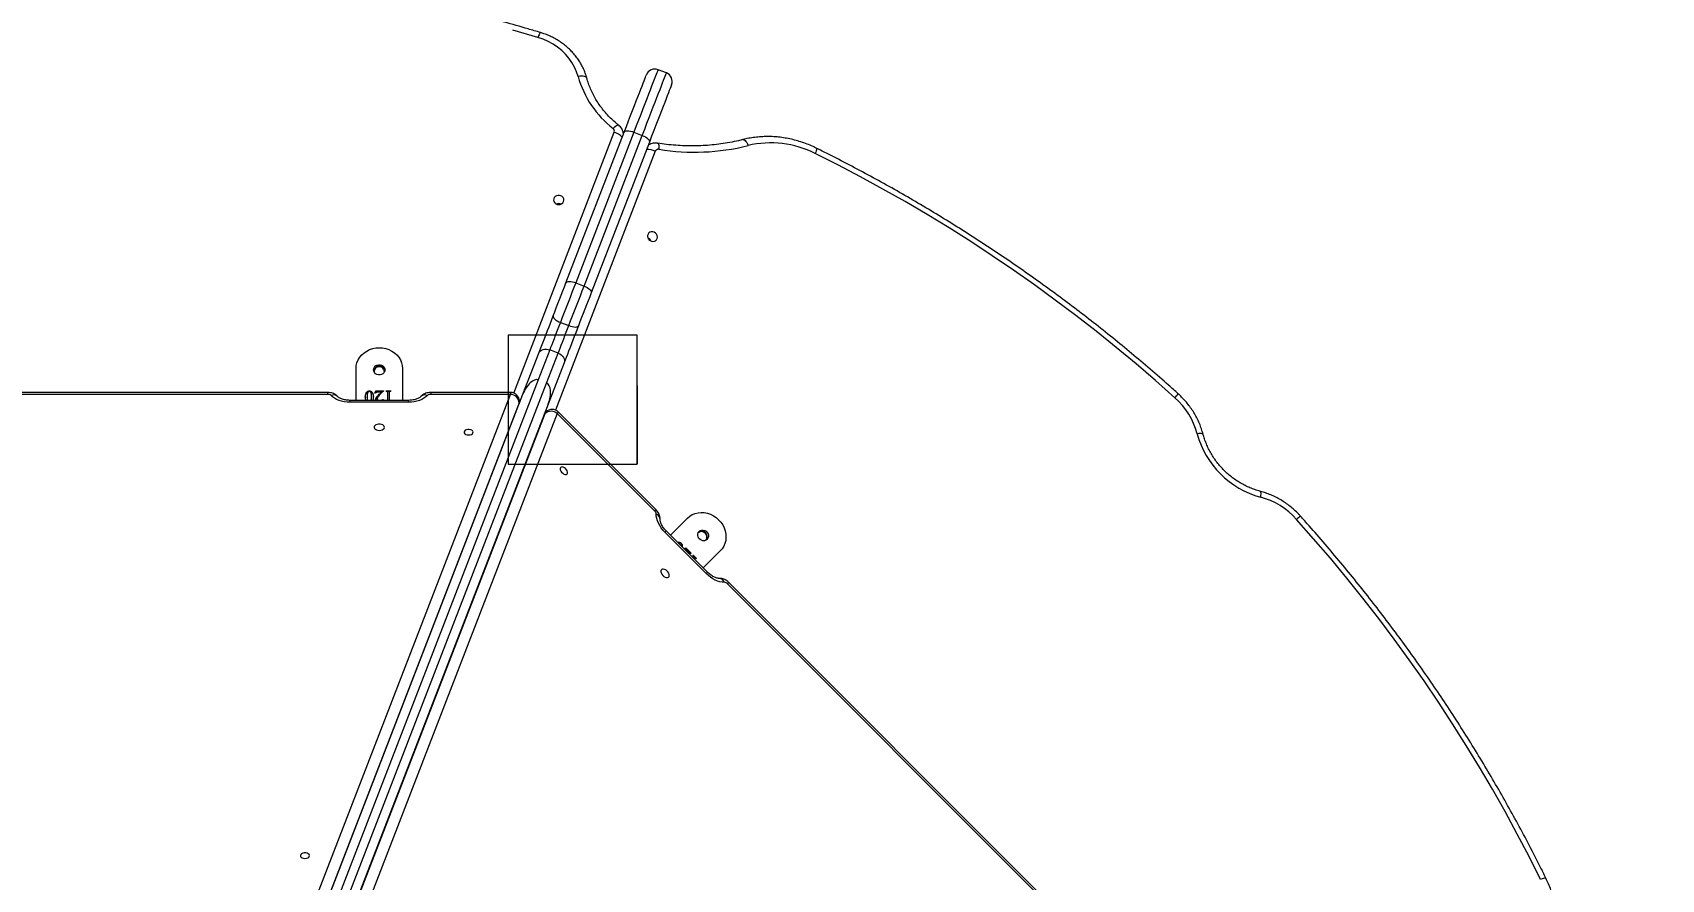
# Model space of a CAD drawing. Header units: millimetres. Extents: x -8092 to 6423, y -6886 to 5604.
# Drawn here: x -89 to 1174, y 590 to 1247 of the extents above; entities that cross this region are included whole.
import ezdxf

# ---------------------------------------------------------------- set-up
doc = ezdxf.new("R2010")
doc.units = ezdxf.units.MM
for name, color, linetype in [('DIKOM_ОБЪЕКТ', 7, 'Continuous'), ('DIKOM_РАЗМЕР_ЗОНА', 7, 'Continuous'), ('DIKOM_РАЗМЕР_ОБЪЕКТА', 7, 'Continuous')]:
    doc.layers.add(name, color=color, linetype=linetype)
doc.styles.add('style1', font='arial.ttf', dxfattribs={"width": 0.8})
doc.dimstyles.new('1-50', dxfattribs={"dimtxt": 300, "dimasz": 200, "dimexe": 100, "dimexo": 0, "dimgap": 100, "dimtad": 1, "dimtxsty": 'style1', "dimcen": 200, "dimclrd": 7, "dimclre": 7, "dimclrt": 7, "dimadec": 1, "dimazin": 2, "dimtfac": 1, "dimtmove": 0, "dimatfit": 2, "dimfxl": 0, "dimlwd": 25, "dimlwe": 18, "dimarcsym": 0})

# ---------------------------------------------------------------- blocks, each defined once
blk = doc.blocks.new('*D10')
at = {"layer": 'Defpoints', "color": 0, "transparency": 16777216}
for p in [(-65.2, 5603.5), (2870.7, -5504.9), (6323.4, -5504.9)]:
    blk.add_point(p, dxfattribs=at)
at = {"layer": 'DIKOM_РАЗМЕР_ЗОНА', "color": 7, "lineweight": 18, "transparency": 16777216}
for p, q in [((-65.2, 5603.5), (6423.4, 5603.5)), ((2870.7, -5504.9), (6423.4, -5504.9))]:
    blk.add_line(p, q, dxfattribs=at)
at = {"layer": 'DIKOM_РАЗМЕР_ЗОНА', "color": 7, "lineweight": 25, "transparency": 16777216}
blk.add_line((6323.4, 5403.5), (6323.4, -5304.9), dxfattribs=at)
at = {"layer": 'DIKOM_РАЗМЕР_ЗОНА', "color": 7, "transparency": 16777216}
for points in [[(6290.1, 5403.5), (6356.7, 5403.5), (6323.4, 5603.5)], [(6290.1, -5304.9), (6356.7, -5304.9), (6323.4, -5504.9)]]:
    blk.add_solid(points, dxfattribs=at)
at = {"layer": 'DIKOM_РАЗМЕР_ЗОНА', "color": 7, "transparency": 16777216, "insert": (6070.2, 308.8), "char_height": 300, "attachment_point": 5, "rotation": 90, "style": 'style1'}
blk.add_mtext('11100', dxfattribs=at)
blk = doc.blocks.new('*D12')
at = {"layer": 'Defpoints', "color": 0, "transparency": 16777216}
for p in [(529.6, 4103.5), (2292.6, -3779.7), (5226, -3779.7)]:
    blk.add_point(p, dxfattribs=at)
at = {"layer": 'DIKOM_РАЗМЕР_ОБЪЕКТА', "color": 7, "lineweight": 18, "transparency": 16777216}
for p, q in [((529.6, 4103.5), (5326, 4103.5)), ((2292.6, -3779.7), (5326, -3779.7))]:
    blk.add_line(p, q, dxfattribs=at)
at = {"layer": 'DIKOM_РАЗМЕР_ОБЪЕКТА', "color": 7, "lineweight": 25, "transparency": 16777216}
blk.add_line((5226, 3903.5), (5226, -3579.7), dxfattribs=at)
at = {"layer": 'DIKOM_РАЗМЕР_ОБЪЕКТА', "color": 7, "transparency": 16777216}
for points in [[(5192.7, 3903.5), (5259.4, 3903.5), (5226, 4103.5)], [(5192.7, -3579.7), (5259.4, -3579.7), (5226, -3779.7)]]:
    blk.add_solid(points, dxfattribs=at)
at = {"layer": 'DIKOM_РАЗМЕР_ОБЪЕКТА', "color": 7, "transparency": 16777216, "insert": (4972.8, 245.4), "char_height": 300, "attachment_point": 5, "rotation": 90, "style": 'style1'}
blk.add_mtext('7880', dxfattribs=at)

msp = doc.modelspace()

# ---------------------------------------------------------------- linework, layer by layer
at = {"layer": 'DIKOM_ОБЪЕКТ', "color": 7, "linetype": 'Continuous', "lineweight": 15}
for p, q in [((402.567, 1215.366), (396.038, 1217.89)), ((284.099, 967.264), (362.064, 1169.383)), ((324.627, 1052.585), (369.764, 1169.34)), ((377.32, 1169.472), (332.183, 1052.716)), ((338.712, 1050.192), (383.849, 1166.948)), ((377.32, 1169.472), (383.849, 1166.948)), ((393.934, 1154.597), (316.494, 954.021)), ((389.351, 1161.768), (344.215, 1045.013)), ((332.183, 1052.716), (338.712, 1050.192)), ((379.829, 1012.232), (279.829, 1012.232)), ((279.829, 1012.232), (279.829, 912.232)), ((379.829, 1012.232), (279.829, 1012.232)), ((279.829, 1012.232), (279.829, 912.232)), ((320.311, 1022.006), (326.84, 1019.482)), ((379.829, 912.232), (379.829, 1012.232)), ((379.829, 912.232), (379.829, 1012.232)), ((291.274, 966.308), (303.604, 998.203)), ((312.067, 1000.681), (303.063, 977.39)), ((309.592, 974.866), (318.596, 998.157)), ((318.596, 998.157), (312.067, 1000.681)), ((379.831, 973.156), (379.831, 997.98)), ((379.831, 973.156), (379.831, 997.98)), ((161.829, 961.586), (161.829, 986.163)), ((197.829, 986.163), (197.829, 961.586)), ((323.191, 990.631), (310.861, 958.736)), ((303.063, 977.39), (-55.13, 50.845)), ((-48.601, 48.321), (309.592, 974.866)), ((379.83, 972.917), (379.83, 912.47)), ((379.83, 972.917), (379.83, 912.47)), ((139.829, 967.72), (-280.171, 967.72)), ((139.829, 966.248), (-280.171, 966.248)), ((-63.593, 48.368), (291.274, 966.308)), ((-16.598, 194.858), (281.614, 966.248)), ((139.829, 966.248), (139.829, 967.72)), ((202.509, 961.586), (157.15, 961.586)), ((157.15, 960.114), (157.15, 961.586)), ((202.509, 960.114), (157.15, 960.114)), ((170.407, 963.734), (170.407, 963.95)), ((172.189, 968.748), (172.189, 968.963)), ((173.879, 964.334), (173.879, 964.549)), ((174.491, 967.24), (174.491, 967.455)), ((176.518, 967.109), (177.21, 968.838)), ((176.796, 967.109), (176.518, 967.109)), ((176.604, 967.109), (177.21, 968.623)), ((177.171, 961.586), (177.074, 962.042)), ((177.21, 968.838), (183.046, 968.838)), ((177.21, 968.623), (177.21, 968.838)), ((177.21, 968.623), (183.046, 968.623)), ((177.43, 963.188), (177.43, 963.403)), ((178.324, 962.436), (178.324, 962.651)), ((181.609, 967.835), (178.968, 967.835)), ((179.213, 965.456), (179.213, 965.671)), ((181.609, 967.62), (181.609, 967.835)), ((182.073, 961.586), (182.495, 962.195)), ((182.222, 961.586), (182.495, 961.98)), ((182.495, 962.195), (182.768, 962.195)), ((182.495, 961.98), (182.495, 962.195)), ((182.495, 961.98), (182.768, 961.98)), ((182.768, 962.195), (182.581, 961.586)), ((183.046, 968.838), (183.046, 968.593)), ((185.129, 968.838), (188.879, 968.838)), ((185.129, 968.587), (185.129, 968.838)), ((185.129, 968.623), (188.879, 968.623)), ((186.379, 961.586), (186.379, 967.209)), ((187.629, 967.209), (187.629, 962.32)), ((187.629, 962.194), (187.629, 961.978)), ((187.631, 961.978), (187.639, 961.586)), ((188.879, 968.838), (188.879, 968.587)), ((202.509, 960.114), (202.509, 961.586)), ((281.614, 967.72), (219.829, 967.72)), ((219.829, 967.72), (219.829, 966.248)), ((281.614, 966.248), (219.829, 966.248)), ((281.614, 967.72), (281.614, 966.248)), ((288.614, 959.93), (288.614, 960.72)), ((310.861, 958.736), (-44.005, 40.795)), ((288.425, 959.729), (-11.182, 184.729)), ((-1.839, 148.976), (308.408, 951.498)), ((317.903, 951.432), (19.923, 180.639)), ((288.425, 958.939), (288.425, 959.729)), ((308.408, 951.498), (307.845, 950.936)), ((309.016, 952.443), (308.453, 951.881)), ((393.405, 875.93), (317.903, 951.432)), ((394.417, 876.942), (318.915, 952.443)), ((279.829, 912.232), (379.829, 912.232)), ((279.829, 912.232), (379.829, 912.232)), ((433.442, 827.325), (401.368, 859.399)), ((434.454, 828.337), (402.38, 860.41)), ((405.689, 857.102), (418.894, 870.306)), ((413.894, 848.896), (413.984, 849.055)), ((413.948, 850.71), (414.103, 850.865)), ((414.642, 848.148), (414.668, 848.174)), ((416.163, 846.627), (417.565, 847.226)), ((416.226, 846.565), (417.411, 847.071)), ((417.411, 847.071), (417.565, 847.226)), ((417.411, 847.071), (421.537, 842.944)), ((417.565, 847.226), (421.692, 843.099)), ((419.969, 843.409), (418.102, 845.276)), ((419.341, 843.45), (419.969, 843.409)), ((419.517, 843.273), (419.815, 843.254)), ((421.519, 842.927), (419.788, 843.002)), ((419.815, 843.254), (419.969, 843.409)), ((421.692, 843.099), (421.519, 842.927)), ((422.988, 841.449), (423.165, 841.626)), ((423.01, 841.471), (425.662, 838.82)), ((423.165, 841.626), (425.816, 838.974)), ((425.816, 838.974), (425.64, 838.798)), ((444.35, 844.851), (431.145, 831.646)), ((433.442, 827.325), (434.454, 828.337)), ((449.973, 819.362), (450.985, 820.373)), ((746.958, 522.377), (449.973, 819.362)), ((747.97, 523.388), (450.985, 820.373))]:
    msp.add_line(p, q, dxfattribs=at)
at = {"layer": 'DIKOM_ОБЪЕКТ', "color": 7, "linetype": 'Continuous', "lineweight": 15, "flags": 128}
for points in [[(302.943, 1242.932), (283.415, 1248.614)], [(304.952, 1246.622), (304.777, 1246.577), (304.502, 1246.288), (304.168, 1245.755), (303.787, 1244.997), (303.373, 1244.044), (302.943, 1242.932)], [(334.085, 1212.504), (332.852, 1216.272), (331.243, 1219.923), (329.269, 1223.424), (326.948, 1226.749), (324.3, 1229.867), (321.346, 1232.753), (318.111, 1235.382), (314.624, 1237.734), (310.912, 1239.787), (307.007, 1241.525), (302.943, 1242.932)], [(340.838, 1211.331), (340.752, 1211.557), (340.365, 1212.037), (339.737, 1212.419), (338.892, 1212.688), (337.862, 1212.834), (336.686, 1212.852), (335.411, 1212.741), (334.085, 1212.504)], [(369.764, 1169.34), (371.504, 1173.841), (373.184, 1178.187), (374.796, 1182.357), (376.333, 1186.334), (377.789, 1190.099), (379.157, 1193.637), (380.43, 1196.932), (381.604, 1199.968), (382.673, 1202.733), (383.632, 1205.213), (384.477, 1207.399), (385.204, 1209.28), (385.81, 1210.848), (386.293, 1212.096), (386.649, 1213.019), (386.879, 1213.611), (386.979, 1213.872), (386.984, 1213.885)], [(396.038, 1217.89), (395.999, 1217.791), (395.832, 1217.358), (395.533, 1216.585), (395.103, 1215.473), (394.545, 1214.029), (393.86, 1212.258), (393.052, 1210.168), (392.124, 1207.766), (391.079, 1205.065), (389.923, 1202.074), (388.66, 1198.806), (387.295, 1195.276), (385.834, 1191.497), (384.284, 1187.486), (382.65, 1183.26), (380.94, 1178.837), (379.161, 1174.234), (377.32, 1169.472)], [(383.849, 1166.948), (385.69, 1171.71), (387.469, 1176.313), (389.179, 1180.736), (390.813, 1184.962), (392.363, 1188.973), (393.824, 1192.752), (395.189, 1196.282), (396.452, 1199.55), (397.608, 1202.541), (398.653, 1205.242), (399.581, 1207.644), (400.389, 1209.734), (401.074, 1211.505), (401.632, 1212.949), (402.062, 1214.06), (402.361, 1214.834), (402.528, 1215.267), (402.567, 1215.366)], [(406.572, 1206.313), (406.567, 1206.3), (406.466, 1206.039), (406.237, 1205.446), (405.88, 1204.524), (405.397, 1203.276), (404.791, 1201.708), (404.064, 1199.827), (403.219, 1197.641), (402.26, 1195.16), (401.191, 1192.396), (400.018, 1189.359), (398.744, 1186.065), (397.376, 1182.527), (395.921, 1178.761), (394.383, 1174.785), (392.771, 1170.614), (391.091, 1166.269), (389.351, 1161.768)], [(365.538, 1174.794), (365.459, 1174.845), (365.034, 1174.927), (364.461, 1174.793), (363.763, 1174.447), (362.967, 1173.903), (362.103, 1173.182), (361.204, 1172.312)], [(369.764, 1169.34), (370.09, 1169.81), (370.654, 1170.165), (371.435, 1170.39), (372.402, 1170.479), (373.519, 1170.427), (374.743, 1170.236), (376.026, 1169.913), (377.32, 1169.472)], [(383.849, 1166.948), (385.103, 1166.405), (386.269, 1165.78), (387.303, 1165.098), (388.165, 1164.385), (388.821, 1163.669), (389.247, 1162.977), (389.426, 1162.335), (389.351, 1161.768)], [(461.928, 1163.679), (462.387, 1163.695), (462.972, 1163.472), (463.582, 1162.997), (464.196, 1162.287), (464.789, 1161.37), (465.338, 1160.281), (465.823, 1159.062)], [(395.687, 1160.896), (395.745, 1160.883), (396.087, 1160.65), (396.372, 1160.161), (396.589, 1159.435), (396.729, 1158.499), (396.787, 1157.389), (396.76, 1156.148)], [(518.81, 1157.054), (518.926, 1156.895), (518.954, 1156.488), (518.857, 1155.862), (518.64, 1155.04), (518.31, 1154.054), (517.88, 1152.943)], [(796.944, 963.638), (781.974, 976.879), (766.798, 989.876), (751.421, 1002.624), (735.849, 1015.121), (720.085, 1027.361), (704.136, 1039.341), (688.005, 1051.057), (671.698, 1062.506), (655.22, 1073.684), (638.577, 1084.587), (621.773, 1095.212), (604.814, 1105.556), (587.705, 1115.615), (570.452, 1125.386), (553.06, 1134.867), (535.534, 1144.053), (517.88, 1152.943)], [(319.048, 1113.295), (320.227, 1113.456), (321.301, 1113.923), (322.175, 1114.655), (322.771, 1115.586), (323.037, 1116.635), (322.948, 1117.708), (322.512, 1118.71), (321.769, 1119.551), (320.784, 1120.158), (319.644, 1120.475), (318.452, 1120.475), (317.312, 1120.158), (316.327, 1119.551), (315.584, 1118.71), (315.148, 1117.708), (315.059, 1116.635), (315.324, 1115.586), (315.921, 1114.655), (316.795, 1113.923), (317.869, 1113.456), (319.048, 1113.295)], [(319.863, 1113.371), (319.252, 1113.432), (318.258, 1113.367)], [(388.921, 1091.327), (388.297, 1090.451), (387.98, 1089.403), (387.998, 1088.274), (388.349, 1087.164), (389.002, 1086.174), (389.899, 1085.39), (390.961, 1084.882), (392.093, 1084.695), (393.194, 1084.847), (394.167, 1085.322), (394.925, 1086.08), (395.401, 1087.053), (395.552, 1088.155), (395.366, 1089.286), (394.858, 1090.348), (394.074, 1091.246), (393.083, 1091.899), (391.974, 1092.25), (390.845, 1092.268), (389.796, 1091.951), (388.921, 1091.327)], [(314.734, 1026.992), (315.933, 1030.095), (317.168, 1033.29), (318.427, 1036.546), (319.697, 1039.831), (320.964, 1043.11), (322.217, 1046.35), (323.442, 1049.519), (324.627, 1052.585)], [(332.183, 1052.716), (330.761, 1049.038), (329.291, 1045.235), (327.788, 1041.346), (326.266, 1037.412), (324.743, 1033.471), (323.232, 1029.563), (321.75, 1025.729), (320.311, 1022.006)], [(324.627, 1052.585), (324.953, 1053.054), (325.517, 1053.409), (326.298, 1053.635), (327.266, 1053.723), (328.383, 1053.671), (329.606, 1053.48), (330.89, 1053.158), (332.183, 1052.716)], [(326.84, 1019.482), (328.279, 1023.204), (329.761, 1027.039), (331.272, 1030.947), (332.795, 1034.888), (334.317, 1038.822), (335.82, 1042.711), (337.29, 1046.514), (338.712, 1050.192)], [(338.712, 1050.192), (339.966, 1049.649), (341.133, 1049.024), (342.167, 1048.343), (343.028, 1047.63), (343.685, 1046.913), (344.11, 1046.221), (344.289, 1045.579), (344.215, 1045.013)], [(344.215, 1045.013), (343.029, 1041.947), (341.804, 1038.778), (340.552, 1035.537), (339.284, 1032.258), (338.014, 1028.974), (336.755, 1025.718), (335.52, 1022.522), (334.321, 1019.42)], [(303.604, 998.203), (304.368, 1000.179), (305.219, 1002.381), (306.147, 1004.781), (307.139, 1007.348), (308.183, 1010.047), (309.264, 1012.844), (310.369, 1015.702), (311.483, 1018.583), (312.591, 1021.45), (313.679, 1024.266), (314.734, 1026.992)], [(314.734, 1026.992), (314.673, 1026.464), (314.866, 1025.858), (315.305, 1025.199), (315.973, 1024.512), (316.844, 1023.823), (317.885, 1023.159), (319.055, 1022.546), (320.311, 1022.006)], [(320.311, 1022.006), (319.353, 1019.528), (318.36, 1016.96), (317.352, 1014.354), (316.35, 1011.759), (315.371, 1009.228), (314.436, 1006.809), (313.562, 1004.549), (312.767, 1002.493), (312.067, 1000.681)], [(318.596, 998.157), (319.296, 999.969), (320.091, 1002.025), (320.965, 1004.285), (321.9, 1006.704), (322.879, 1009.235), (323.882, 1011.83), (324.889, 1014.436), (325.882, 1017.004), (326.84, 1019.482)], [(334.321, 1019.42), (333.267, 1016.694), (332.178, 1013.878), (331.07, 1011.011), (329.956, 1008.13), (328.851, 1005.272), (327.77, 1002.475), (326.726, 999.776), (325.734, 997.209), (324.806, 994.809), (323.955, 992.607), (323.191, 990.631)], [(326.84, 1019.482), (328.132, 1019.037), (329.411, 1018.703), (330.628, 1018.495), (331.735, 1018.418), (332.692, 1018.478), (333.46, 1018.67), (334.01, 1018.988), (334.321, 1019.42)], [(161.829, 986.163), (162.012, 988.474), (162.558, 990.739), (163.456, 992.911), (164.687, 994.945), (166.226, 996.8), (168.042, 998.439), (170.098, 999.828), (172.352, 1000.939), (174.758, 1001.749), (177.268, 1002.241), (179.829, 1002.407), (182.391, 1002.241), (184.9, 1001.749), (187.307, 1000.939), (189.561, 999.828), (191.617, 998.439), (193.433, 996.8), (194.972, 994.945), (196.203, 992.911), (197.1, 990.739), (197.646, 988.474), (197.829, 986.163)], [(303.604, 998.203), (304.107, 999.131), (304.841, 999.925), (305.779, 1000.557), (306.884, 1001.001), (308.113, 1001.24), (309.421, 1001.266), (310.756, 1001.077), (312.067, 1000.681)], [(318.596, 998.157), (319.832, 997.568), (320.947, 996.81), (321.897, 995.912), (322.646, 994.907), (323.165, 993.835), (323.434, 992.737), (323.443, 991.655), (323.191, 990.631)], [(184.229, 985.26), (184.051, 984.141), (183.531, 983.113), (182.711, 982.259), (181.657, 981.648), (180.455, 981.33), (179.203, 981.33), (178.001, 981.648), (176.948, 982.259), (176.128, 983.113), (175.607, 984.141), (175.429, 985.26), (175.607, 986.379), (176.128, 987.407), (176.948, 988.261), (178.001, 988.872), (179.203, 989.19), (180.455, 989.19), (181.657, 988.872), (182.711, 988.261), (183.531, 987.407), (184.051, 986.379), (184.229, 985.26)], [(157.15, 960.114), (154.931, 960.204), (152.75, 960.47), (150.644, 960.908), (148.65, 961.512), (146.801, 962.269), (145.129, 963.169), (143.663, 964.194), (142.427, 965.328)], [(217.231, 965.328), (215.996, 964.194), (214.53, 963.169), (212.858, 962.269), (211.009, 961.512), (209.014, 960.908), (206.909, 960.47), (204.728, 960.204), (202.509, 960.114)], [(288.614, 960.72), (288.614, 960.688), (288.425, 959.729)], [(288.614, 959.93), (288.614, 959.899), (288.425, 958.939)], [(288.591, 959.37), (288.606, 959.608), (288.614, 959.93)], [(308.453, 951.881), (308.357, 951.78), (307.845, 950.936)], [(308.453, 951.881), (308.202, 951.617), (308.034, 951.422)], [(309.016, 952.443), (308.92, 952.342), (308.408, 951.498)], [(317.903, 951.432), (318.413, 951.941), (318.751, 952.279), (318.906, 952.434), (318.915, 952.443)], [(179.829, 938.243), (181.008, 938.352), (182.083, 938.67), (182.957, 939.167), (183.553, 939.801), (183.818, 940.514), (183.729, 941.243), (183.293, 941.924), (182.55, 942.496), (181.565, 942.907), (180.425, 943.123), (179.233, 943.123), (178.094, 942.907), (177.109, 942.496), (176.365, 941.924), (175.929, 941.243), (175.84, 940.514), (176.106, 939.801), (176.702, 939.167), (177.576, 938.67), (178.65, 938.352), (179.829, 938.243)], [(249.105, 934.771), (250.242, 934.887), (251.255, 935.224), (252.036, 935.744), (252.498, 936.391), (252.594, 937.095), (252.311, 937.78), (251.681, 938.372), (250.771, 938.806), (249.682, 939.036), (248.529, 939.036), (247.44, 938.806), (246.53, 938.372), (245.9, 937.78), (245.617, 937.095), (245.713, 936.391), (246.175, 935.744), (246.956, 935.224), (247.969, 934.887), (249.105, 934.771)], [(818.794, 935.262), (818.792, 935.269), (818.573, 935.548), (818.102, 935.747), (817.397, 935.859), (816.486, 935.88), (815.404, 935.808), (814.191, 935.647)], [(323.023, 904.501), (323.962, 904.205), (324.8, 904.218), (325.445, 904.541), (325.828, 905.137), (325.906, 905.942), (325.673, 906.869), (325.151, 907.817), (324.4, 908.683), (323.499, 909.375), (322.546, 909.816), (321.645, 909.959), (320.894, 909.788), (320.373, 909.323), (320.139, 908.612), (320.217, 907.735), (320.6, 906.784), (321.245, 905.864), (322.083, 905.075), (323.023, 904.501)], [(862.859, 891.198), (862.866, 891.196), (863.144, 890.976), (863.344, 890.505), (863.456, 889.801), (863.476, 888.89), (863.405, 887.807), (863.244, 886.595)], [(393.405, 875.93), (393.914, 876.439), (394.253, 876.778), (394.407, 876.932), (394.417, 876.942)], [(401.368, 859.399), (399.862, 861.03), (398.505, 862.758), (397.323, 864.553), (396.334, 866.385), (395.556, 868.221), (395.001, 870.032), (394.681, 871.785), (394.599, 873.45)], [(418.894, 870.306), (420.652, 871.806), (422.634, 873.015), (424.798, 873.91), (427.101, 874.473), (429.497, 874.692), (431.936, 874.562), (434.368, 874.087), (436.744, 873.276), (439.016, 872.145), (441.138, 870.717), (443.066, 869.022), (444.761, 867.094), (446.188, 864.973), (447.319, 862.701), (448.13, 860.324), (448.606, 857.892), (448.735, 855.453), (448.516, 853.058), (447.954, 850.755), (447.058, 848.59), (445.849, 846.609), (444.35, 844.851)], [(401.368, 859.399), (401.878, 859.908), (402.216, 860.247), (402.371, 860.401), (402.38, 860.41)], [(434.097, 853.832), (433.183, 853.169), (432.091, 852.813), (430.909, 852.791), (429.734, 853.106), (428.66, 853.731), (427.774, 854.617), (427.149, 855.691), (426.835, 856.866), (426.856, 858.048), (427.213, 859.14), (427.875, 860.054), (428.789, 860.716), (429.881, 861.073), (431.063, 861.094), (432.238, 860.78), (433.312, 860.154), (434.198, 859.269), (434.823, 858.195), (435.138, 857.019), (435.116, 855.838), (434.759, 854.746), (434.097, 853.832)], [(432.603, 852.934), (432.886, 853.186), (433.51, 854.061), (433.827, 855.11), (433.809, 856.239), (433.458, 857.348), (432.805, 858.339), (431.908, 859.123), (430.846, 859.631), (429.714, 859.817), (428.613, 859.666), (427.64, 859.19), (426.978, 858.56)], [(1080.539, 590.283), (1071.65, 607.937), (1062.463, 625.463), (1052.983, 642.855), (1043.212, 660.108), (1033.153, 677.217), (1022.809, 694.176), (1012.184, 710.98), (1001.281, 727.623), (990.103, 744.101), (978.654, 760.408), (966.938, 776.539), (954.958, 792.488), (942.717, 808.252), (930.221, 823.825), (917.472, 839.201), (904.475, 854.377), (891.234, 869.347)], [(401.505, 824.53), (402.479, 824.209), (403.368, 824.177), (404.09, 824.437), (404.583, 824.965), (404.802, 825.715), (404.729, 826.621), (404.369, 827.601), (403.754, 828.569), (402.94, 829.438), (401.998, 830.132), (401.012, 830.588), (400.07, 830.767), (399.255, 830.651), (398.641, 830.253), (398.281, 829.606), (398.207, 828.769), (398.426, 827.816), (398.919, 826.831), (399.642, 825.902), (400.53, 825.112), (401.505, 824.53)], [(447.494, 820.556), (445.828, 820.638), (444.075, 820.958), (442.265, 821.512), (440.428, 822.29), (438.597, 823.279), (436.801, 824.462), (435.073, 825.818), (433.442, 827.325)], [(122.202, 606.508), (123.339, 606.624), (124.352, 606.961), (125.132, 607.481), (125.595, 608.128), (125.69, 608.832), (125.408, 609.517), (124.777, 610.109), (123.868, 610.543), (122.778, 610.773), (121.626, 610.773), (120.537, 610.543), (119.627, 610.109), (118.997, 609.517), (118.714, 608.832), (118.809, 608.128), (119.272, 607.481), (120.053, 606.961), (121.066, 606.624), (122.202, 606.508)], [(1084.65, 591.214), (1084.491, 591.33), (1084.085, 591.357), (1083.458, 591.261), (1082.637, 591.043), (1081.651, 590.713), (1080.539, 590.283)]]:
    msp.add_lwpolyline(points, dxfattribs=at)
at = {"layer": 'DIKOM_ОБЪЕКТ', "color": 7, "linetype": 'Continuous', "lineweight": 15}
for centre, radius, start, end in [((393.514, 1211.361), 7, 68.864011, 158.864011), ((400.043, 1208.837), 7, 338.864011, 68.864011), ((408.456, 1233.44), 77.262, 195.722072, 232.295927), ((359.68, 1170.274), 2.545, 339.498696, 53.206451), ((359.025, 1157.709), 12.063, 40.007102, 75.411447), ((387.932, 1143.033), 13.029, 62.567723, 93.504732), ((396.289, 1153.657), 2.535, 79.292498, 158.25307), ((424.215, 1325.332), 171.397, 260.782633, 284.049453), ((483.555, 1085.425), 75.742, 63.051569, 103.539156), ((319.048, 1109.688), 4.368, 65.889171, 114.110829), ((386.539, 1083.288), 4.4, 23.209931, 66.791547), ((385.98, 1082.7), 4.87, 31.536673, 58.721774), ((179.829, 983.549), 4.47, 13.777669, 166.222331), ((179.604, 983.826), 3.758, 86.55752, 184.138418), ((180.055, 983.826), 3.758, 355.861315, 93.442532), ((140.006, 962.619), 3.634, 48.21291, 92.78358), ((144.432, 961.146), 4.638, 48.60308, 115.606986), ((215.227, 961.144), 4.64, 64.407548, 131.318233), ((219.653, 962.619), 3.634, 87.217468, 131.786042), ((281.614, 960.72), 7, 0, 90), ((281.01, 958.799), 7.473, 7.146585, 85.362647), ((775.636, 983.811), 29.342, 316.56748, 324.273764), ((758.607, 920.706), 57.558, 15.045616, 48.236036), ((313.114, 945.517), 7.611, 51.001395, 128.193692), ((313.965, 947.494), 7, 45, 135), ((881.37, 953.774), 69.581, 195.100254, 254.899746), ((848.303, 831.01), 57.558, 41.763964, 74.954384), ((390.946, 873.218), 3.66, 3.636137, 47.804845), ((393.006, 869.066), 4.665, 3.891775, 70.024586), ((911.407, 848.039), 29.342, 125.726236, 133.43252), ((429.75, 855.707), 4.474, 329.122596, 120.877404), ((443.079, 818.923), 4.707, 20.29876, 85.717338), ((447.261, 816.903), 3.661, 42.195725, 86.362175)]:
    msp.add_arc(centre, radius, start, end, dxfattribs=at)
for centre, start_param, end_param in [((297.803, 963.784), 0, 1.57079633), ((304.332, 961.26), 4.71238898, 6.28318531)]:
    msp.add_ellipse(centre, major_axis=(5.26, 13.606), ratio=0.47985696, start_param=start_param, end_param=end_param, dxfattribs=at)
for points, knots in [([(304.952, 1246.622), (301.711, 1247.585), (292.327, 1250.372), (276.725, 1254.776), (258.12, 1259.744), (239.425, 1264.434), (220.649, 1268.85), (201.796, 1272.988), (182.871, 1276.849), (163.878, 1280.431), (144.824, 1283.734), (125.712, 1286.755), (106.548, 1289.495), (87.338, 1291.953), (68.086, 1294.128), (48.797, 1296.02), (29.476, 1297.627), (10.129, 1298.951), (-9.239, 1299.989), (-28.623, 1300.743), (-48.019, 1301.211), (-67.42, 1301.394), (-86.822, 1301.292), (-106.22, 1300.905), (-125.608, 1300.232), (-144.981, 1299.274), (-164.335, 1298.031), (-183.664, 1296.504), (-202.962, 1294.693), (-222.225, 1292.598), (-241.448, 1290.221), (-260.626, 1287.56), (-279.753, 1284.619), (-298.825, 1281.396), (-317.835, 1277.893), (-336.78, 1274.111), (-355.655, 1270.051), (-374.454, 1265.714), (-393.172, 1261.102), (-411.803, 1256.21), (-429.18, 1251.387), (-440.31, 1248.096), (-445.293, 1246.622)], [0, 0, 0, 0, 0.013408523, 0.038828113, 0.064247999, 0.089667979, 0.115088003, 0.140508133, 0.165928368, 0.191348687, 0.216769052, 0.242189483, 0.267609968, 0.293030507, 0.318451098, 0.34387174, 0.369292425, 0.394713138, 0.42013388, 0.445554638, 0.470975433, 0.496396238, 0.521817056, 0.547237878, 0.572658713, 0.598079532, 0.623500354, 0.648921153, 0.674341961, 0.699762725, 0.72518346, 0.750604185, 0.776024863, 0.801445529, 0.826866106, 0.852286674, 0.877707145, 0.903127576, 0.928547933, 0.953968243, 0.979388476, 1, 1, 1, 1]), ([(340.839, 1211.33), (340.638, 1212.028), (340.085, 1213.95), (338.935, 1217.031), (337.314, 1220.527), (335.403, 1223.898), (333.218, 1227.128), (330.769, 1230.197), (328.071, 1233.087), (325.14, 1235.782), (321.991, 1238.265), (318.643, 1240.522), (315.116, 1242.54), (311.428, 1244.303), (308.025, 1245.654), (305.833, 1246.344), (304.952, 1246.622)], [0, 0, 0, 0, 0.04277014, 0.11779428, 0.19286829, 0.26802749, 0.34328542, 0.41864598, 0.49411185, 0.56968427, 0.64535554, 0.72112087, 0.79697025, 0.872894, 0.94888384, 1, 1, 1, 1]), ([(365.538, 1174.793), (364.91, 1175.298), (363.044, 1176.799), (360.099, 1179.447), (356.794, 1182.797), (353.733, 1186.327), (350.924, 1190.022), (348.38, 1193.867), (346.11, 1197.849), (344.122, 1201.951), (342.458, 1206.086), (341.423, 1209.232), (340.94, 1210.967), (340.839, 1211.33)], [0, 0, 0, 0, 0.05206572, 0.15473791, 0.25746289, 0.36027354, 0.46317893, 0.56618524, 0.66930251, 0.77252944, 0.87587209, 0.97402134, 1, 1, 1, 1]), ([(369.178, 1167.826), (369.155, 1168.213), (369.097, 1169.172), (368.65, 1170.649), (367.903, 1172.19), (366.878, 1173.617), (365.994, 1174.394), (365.538, 1174.793)], [0, 0, 0, 0, 0.14343279, 0.35531905, 0.56618854, 0.77678989, 1, 1, 1, 1]), ([(461.927, 1163.679), (460.779, 1163.394), (457.404, 1162.559), (451.727, 1161.392), (444.877, 1160.28), (437.952, 1159.468), (430.967, 1158.954), (423.934, 1158.738), (416.866, 1158.821), (409.776, 1159.208), (402.71, 1159.869), (398.016, 1160.555), (395.687, 1160.896)], [0, 0, 0, 0, 0.05431202, 0.15967915, 0.26502708, 0.37034422, 0.47562949, 0.58088327, 0.68610805, 0.79130447, 0.89647539, 1, 1, 1, 1]), ([(518.811, 1157.054), (517.973, 1157.457), (515.594, 1158.603), (511.592, 1160.279), (506.793, 1161.987), (501.924, 1163.402), (497.006, 1164.525), (492.058, 1165.35), (487.097, 1165.873), (482.143, 1166.093), (477.215, 1166.009), (472.332, 1165.622), (467.598, 1164.942), (464.144, 1164.233), (462.297, 1163.771), (461.927, 1163.679)], [0, 0, 0, 0, 0.04647149, 0.13190526, 0.21733881, 0.30274768, 0.38812596, 0.4734674, 0.55876654, 0.64401551, 0.72920959, 0.81434162, 0.8994092, 0.97981547, 1, 1, 1, 1]), ([(395.687, 1160.896), (395.14, 1160.955), (393.995, 1161.08), (392.246, 1160.887), (390.535, 1160.373), (389.185, 1159.725), (388.5, 1159.163), (388.271, 1158.976)], [0, 0, 0, 0, 0.20830395, 0.43638059, 0.66299543, 0.88730419, 1, 1, 1, 1]), ([(799.457, 966.677), (796.977, 968.895), (789.796, 975.319), (777.771, 985.783), (763.326, 997.996), (748.701, 1009.983), (733.903, 1021.744), (718.936, 1033.276), (703.804, 1044.576), (688.512, 1055.64), (673.062, 1066.466), (657.461, 1077.049), (641.711, 1087.388), (625.818, 1097.48), (609.786, 1107.321), (593.619, 1116.909), (577.322, 1126.241), (560.9, 1135.316), (544.355, 1144.126), (530.311, 1151.344), (521.768, 1155.585), (518.811, 1157.054)], [0, 0, 0, 0, 0.02921253, 0.08459303, 0.13997409, 0.19535499, 0.25073584, 0.30611648, 0.36149736, 0.41687798, 0.47225864, 0.5276391, 0.58301937, 0.63839958, 0.69377969, 0.74915947, 0.80453913, 0.85991867, 0.91529797, 0.97067728, 1, 1, 1, 1]), ([(147.525, 964.598), (147.131, 964.974), (146.368, 965.703), (145.004, 966.533), (143.524, 967.166), (141.895, 967.58), (140.638, 967.713), (139.945, 967.719), (139.829, 967.72)], [0, 0, 0, 0, 0.19280538, 0.37338694, 0.56208179, 0.75898922, 0.95966869, 1, 1, 1, 1]), ([(157.15, 961.586), (156.847, 961.59), (155.941, 961.602), (154.451, 961.739), (152.757, 962.043), (151.217, 962.475), (149.883, 963), (148.804, 963.572), (147.99, 964.14), (147.678, 964.447), (147.525, 964.598)], [0, 0, 0, 0, 0.069529937, 0.20781074, 0.345329923, 0.481232175, 0.614956136, 0.746297149, 0.875672812, 1, 1, 1, 1]), ([(169.018, 964.253), (169.039, 964.76), (169.082, 965.772), (169.574, 967.235), (170.387, 968.302), (171.354, 968.851), (171.911, 968.926), (172.189, 968.963)], [0, 0, 0, 0, 0.250791657, 0.501114885, 0.750070093, 0.875274808, 1, 1, 1, 1]), ([(169.018, 964.038), (169.039, 964.544), (169.082, 965.556), (169.574, 967.02), (170.387, 968.087), (171.354, 968.636), (171.911, 968.711), (172.189, 968.748)], [0, 0, 0, 0, 0.250794502, 0.501105939, 0.750063971, 0.875270106, 1, 1, 1, 1]), ([(169.706, 961.586), (169.509, 961.926), (169.03, 962.756), (169.022, 963.698), (169.018, 964.253)], [0, 0, 0, 0, 0.41034772, 1, 1, 1, 1]), ([(170.737, 967.181), (170.621, 966.582), (170.414, 965.513), (170.409, 964.428), (170.407, 963.95)], [0, 0, 0, 0, 0.559686853, 1, 1, 1, 1]), ([(170.407, 963.95), (170.413, 963.461), (170.424, 962.663), (170.624, 961.887), (170.701, 961.586)], [0, 0, 0, 0, 0.61181108, 1, 1, 1, 1]), ([(170.407, 963.734), (170.411, 963.246), (170.417, 962.521), (170.595, 961.816), (170.653, 961.586)], [0, 0, 0, 0, 0.67389212, 1, 1, 1, 1]), ([(172.169, 968.587), (171.962, 968.543), (171.546, 968.455), (170.994, 967.944), (170.835, 967.471), (170.737, 967.181)], [0, 0, 0, 0, 0.27841708, 0.5587492, 1, 1, 1, 1]), ([(173.384, 967.594), (173.249, 967.869), (173.06, 968.252), (172.556, 968.552), (172.298, 968.575), (172.169, 968.587)], [0, 0, 0, 0, 0.558944807, 0.779445101, 1, 1, 1, 1]), ([(172.189, 968.963), (172.469, 968.935), (173.029, 968.878), (173.871, 968.34), (174.256, 967.791), (174.491, 967.455)], [0, 0, 0, 0, 0.27970796, 0.55974813, 1, 1, 1, 1]), ([(172.189, 968.748), (172.469, 968.719), (173.029, 968.662), (173.871, 968.125), (174.256, 967.576), (174.491, 967.24)], [0, 0, 0, 0, 0.27970796, 0.55974813, 1, 1, 1, 1]), ([(173.879, 964.549), (173.868, 965.129), (173.847, 966.165), (173.526, 967.158), (173.384, 967.594)], [0, 0, 0, 0, 0.56021414, 1, 1, 1, 1]), ([(173.555, 961.586), (173.633, 961.955), (173.839, 962.933), (173.864, 963.929), (173.879, 964.549)], [0, 0, 0, 0, 0.37765877, 1, 1, 1, 1]), ([(173.595, 961.586), (173.657, 961.884), (173.845, 962.79), (173.866, 963.713), (173.879, 964.334)], [0, 0, 0, 0, 0.32845597, 1, 1, 1, 1]), ([(174.491, 967.455), (174.751, 966.906), (175.214, 965.925), (175.252, 964.861), (175.268, 964.392)], [0, 0, 0, 0, 0.55931132, 1, 1, 1, 1]), ([(174.491, 967.24), (174.751, 966.691), (175.214, 965.709), (175.252, 964.646), (175.268, 964.177)], [0, 0, 0, 0, 0.55928008, 1, 1, 1, 1]), ([(175.268, 964.392), (175.245, 963.951), (175.2, 963.07), (174.98, 962.107), (174.704, 961.653), (174.663, 961.586)], [0, 0, 0, 0, 0.46076917, 0.92103452, 1, 1, 1, 1]), ([(178.968, 967.835), (178.501, 967.851), (177.851, 967.872), (177.103, 967.516), (176.898, 967.244), (176.796, 967.109)], [0, 0, 0, 0, 0.56026214, 0.77996441, 1, 1, 1, 1]), ([(177.074, 962.042), (177.095, 962.306), (177.133, 962.778), (177.339, 963.212), (177.43, 963.403)], [0, 0, 0, 0, 0.55966771, 1, 1, 1, 1]), ([(177.074, 961.827), (177.095, 962.091), (177.133, 962.563), (177.339, 962.997), (177.43, 963.188)], [0, 0, 0, 0, 0.55970227, 1, 1, 1, 1]), ([(177.43, 963.403), (177.712, 963.86), (178.215, 964.675), (178.908, 965.367), (179.213, 965.671)], [0, 0, 0, 0, 0.55965612, 1, 1, 1, 1]), ([(177.43, 963.188), (177.712, 963.644), (178.215, 964.459), (178.908, 965.151), (179.213, 965.456)], [0, 0, 0, 0, 0.559648452, 1, 1, 1, 1]), ([(178.324, 962.436), (178.32, 962.145), (178.316, 961.837), (178.501, 961.599), (178.511, 961.586)], [0, 0, 0, 0, 0.94619854, 1, 1, 1, 1]), ([(183.046, 968.593), (181.919, 967.641), (180.35, 966.316), (178.661, 964.283), (178.436, 963.194), (178.324, 962.651)], [0, 0, 0, 0, 0.56105588, 0.78126066, 1, 1, 1, 1]), ([(178.324, 962.651), (178.333, 962.365), (178.346, 961.971), (178.605, 961.668), (178.675, 961.586)], [0, 0, 0, 0, 0.72770777, 1, 1, 1, 1]), ([(179.213, 965.671), (179.653, 966.082), (180.439, 966.815), (181.252, 967.524), (181.609, 967.835)], [0, 0, 0, 0, 0.56003027, 1, 1, 1, 1]), ([(179.213, 965.456), (179.653, 965.866), (180.439, 966.6), (181.252, 967.308), (181.609, 967.62)], [0, 0, 0, 0, 0.56001576, 1, 1, 1, 1]), ([(186.379, 967.209), (186.374, 967.437), (186.368, 967.755), (186.339, 968.167), (186.131, 968.473), (185.654, 968.573), (185.305, 968.582), (185.129, 968.587)], [0, 0, 0, 0, 0.315165056, 0.438861088, 0.561075322, 0.778932138, 1, 1, 1, 1]), ([(187.629, 962.32), (187.624, 962.098), (187.618, 961.853), (187.646, 961.609), (187.649, 961.586)], [0, 0, 0, 0, 0.905670023, 1, 1, 1, 1]), ([(188.879, 968.587), (188.622, 968.589), (188.265, 968.591), (187.84, 968.414), (187.618, 968.094), (187.641, 967.669), (187.633, 967.349), (187.629, 967.209)], [0, 0, 0, 0, 0.31410823, 0.43667161, 0.55890674, 0.80575048, 1, 1, 1, 1]), ([(212.134, 964.598), (212.056, 964.519), (211.831, 964.29), (211.251, 963.83), (210.304, 963.26), (209.104, 962.717), (207.686, 962.243), (206.088, 961.879), (204.343, 961.634), (203.128, 961.602), (202.509, 961.586)], [0, 0, 0, 0, 0.06770533, 0.19630618, 0.32491024, 0.45477633, 0.58694817, 0.72153204, 0.85810495, 1, 1, 1, 1]), ([(219.829, 967.72), (219.419, 967.707), (218.387, 967.676), (216.807, 967.371), (215.167, 966.791), (213.726, 965.994), (212.741, 965.219), (212.253, 964.72), (212.134, 964.598)], [0, 0, 0, 0, 0.14259524, 0.35893575, 0.55820627, 0.75240037, 0.9394652, 1, 1, 1, 1]), ([(818.795, 935.261), (818.585, 936.02), (817.999, 938.149), (816.805, 941.598), (815.136, 945.567), (813.189, 949.429), (810.978, 953.167), (808.515, 956.76), (805.812, 960.189), (802.934, 963.377), (800.765, 965.495), (799.599, 966.549), (799.457, 966.677)], [0, 0, 0, 0, 0.0640981, 0.17973209, 0.29542609, 0.41119697, 0.52703258, 0.6429203, 0.75885152, 0.87481894, 0.98471759, 1, 1, 1, 1]), ([(862.858, 891.198), (862.2, 891.378), (860.23, 891.919), (856.984, 893.03), (853.165, 894.625), (849.441, 896.49), (845.835, 898.611), (842.365, 900.977), (839.052, 903.575), (835.913, 906.39), (832.966, 909.406), (830.227, 912.607), (827.712, 915.976), (825.433, 919.492), (823.404, 923.136), (821.635, 926.889), (820.162, 930.663), (819.274, 933.47), (818.868, 934.987), (818.795, 935.261)], [0, 0, 0, 0, 0.03211543, 0.09610357, 0.1600699, 0.22399236, 0.28787966, 0.35173803, 0.41557418, 0.47939233, 0.54319991, 0.60699942, 0.67079476, 0.73459214, 0.79839531, 0.86221156, 0.92604765, 0.98664015, 1, 1, 1, 1]), ([(894.274, 871.86), (893.731, 872.451), (892.203, 874.114), (889.522, 876.694), (886.189, 879.521), (882.677, 882.114), (879.008, 884.462), (875.202, 886.552), (871.278, 888.374), (867.33, 889.886), (864.503, 890.76), (863.03, 891.152), (862.858, 891.198)], [0, 0, 0, 0, 0.06388915, 0.179867311, 0.295876719, 0.411892579, 0.527906856, 0.643909555, 0.759889762, 0.875834422, 0.985479932, 1, 1, 1, 1]), ([(397.659, 869.344), (397.644, 869.887), (397.614, 870.939), (397.228, 872.485), (396.623, 873.973), (395.758, 875.413), (394.967, 876.383), (394.49, 876.868), (394.417, 876.942)], [0, 0, 0, 0, 0.1934591, 0.37453414, 0.564039, 0.76202348, 0.96367137, 1, 1, 1, 1]), ([(1084.65, 591.214), (1083.188, 594.16), (1078.952, 602.693), (1071.74, 616.725), (1062.931, 633.27), (1053.857, 649.692), (1044.525, 665.989), (1034.938, 682.156), (1025.097, 698.188), (1015.006, 714.081), (1004.668, 729.831), (994.085, 745.433), (983.26, 760.882), (972.196, 776.175), (960.897, 791.307), (949.366, 806.274), (937.605, 821.072), (925.619, 835.698), (913.407, 850.143), (902.934, 862.178), (896.501, 869.37), (894.274, 871.86)], [0, 0, 0, 0, 0.02921438, 0.08459203, 0.13997031, 0.19534889, 0.2507276, 0.30610645, 0.36148569, 0.41686501, 0.47224454, 0.52762421, 0.58300415, 0.63838444, 0.69376456, 0.74914494, 0.80452529, 0.85990595, 0.91528656, 0.97066734, 1, 1, 1, 1]), ([(402.38, 860.41), (402.168, 860.628), (401.534, 861.279), (400.573, 862.431), (399.585, 863.844), (398.795, 865.238), (398.217, 866.551), (397.85, 867.715), (397.67, 868.694), (397.663, 869.129), (397.659, 869.344)], [0, 0, 0, 0, 0.06954287, 0.20761286, 0.34490406, 0.48055106, 0.61394931, 0.74488022, 0.87367246, 1, 1, 1, 1]), ([(411.347, 851.444), (411.77, 851.528), (412.452, 851.663), (413.434, 851.373), (413.88, 851.034), (414.103, 850.865)], [0, 0, 0, 0, 0.45109255, 0.72606617, 1, 1, 1, 1]), ([(411.475, 851.315), (411.805, 851.378), (412.394, 851.489), (413.28, 851.216), (413.726, 850.879), (413.948, 850.71)], [0, 0, 0, 0, 0.39033856, 0.69575743, 1, 1, 1, 1]), ([(413.824, 850.614), (413.647, 850.728), (413.291, 850.959), (412.631, 850.996), (412.261, 850.819), (412.065, 850.726)], [0, 0, 0, 0, 0.31864327, 0.63950255, 1, 1, 1, 1]), ([(413.984, 849.055), (414.082, 849.344), (414.218, 849.748), (414.072, 850.315), (413.907, 850.514), (413.824, 850.614)], [0, 0, 0, 0, 0.55893532, 0.77946971, 1, 1, 1, 1]), ([(413.948, 850.71), (414.125, 850.492), (414.48, 850.056), (414.687, 849.163), (414.589, 848.581), (414.535, 848.256)], [0, 0, 0, 0, 0.30570758, 0.61175824, 1, 1, 1, 1]), ([(414.103, 850.865), (414.281, 850.647), (414.636, 850.21), (414.854, 849.236), (414.739, 848.577), (414.668, 848.174)], [0, 0, 0, 0, 0.27970495, 0.55973966, 1, 1, 1, 1]), ([(418.102, 845.276), (417.783, 845.608), (417.339, 846.069), (416.697, 846.341), (416.498, 846.325), (416.468, 846.323)], [0, 0, 0, 0, 0.68329992, 0.95125525, 1, 1, 1, 1]), ([(423.044, 839.747), (423.153, 839.861), (423.324, 840.041), (423.547, 840.298), (423.616, 840.661), (423.349, 841.068), (423.109, 841.322), (422.988, 841.449)], [0, 0, 0, 0, 0.24227862, 0.37916802, 0.51437899, 0.75540467, 1, 1, 1, 1]), ([(425.64, 838.798), (425.459, 838.981), (425.208, 839.235), (424.783, 839.411), (424.401, 839.342), (424.167, 839.078), (423.986, 838.905), (423.935, 838.856)], [0, 0, 0, 0, 0.347431544, 0.482999914, 0.618219689, 0.891215446, 1, 1, 1, 1]), ([(443.387, 823.616), (443.278, 823.616), (442.965, 823.616), (442.239, 823.703), (441.178, 823.972), (439.954, 824.436), (438.623, 825.104), (437.235, 825.974), (435.87, 827.014), (434.952, 827.841), (434.5, 828.291), (434.454, 828.337)], [0, 0, 0, 0, 0.06769727, 0.19520707, 0.32296043, 0.45213561, 0.58377374, 0.71794277, 0.85417922, 0.98514628, 1, 1, 1, 1]), ([(450.985, 820.373), (450.689, 820.653), (449.938, 821.358), (448.61, 822.261), (447.042, 823.013), (445.461, 823.472), (444.231, 823.622), (443.545, 823.617), (443.387, 823.616)], [0, 0, 0, 0, 0.1423322, 0.35983494, 0.560328, 0.75550777, 0.94366302, 1, 1, 1, 1]), ([(1091.275, 534.33), (1091.485, 535.19), (1092.074, 537.609), (1092.811, 541.661), (1093.393, 546.493), (1093.671, 551.382), (1093.646, 556.309), (1093.319, 561.255), (1092.691, 566.202), (1091.763, 571.132), (1090.54, 576.025), (1089.026, 580.864), (1087.255, 585.548), (1085.739, 588.981), (1084.84, 590.826), (1084.65, 591.214)], [0, 0, 0, 0, 0.04673386, 0.13154708, 0.21640717, 0.30133529, 0.38633109, 0.47139077, 0.55651058, 0.64168663, 0.72691403, 0.81218653, 0.89749992, 0.97842468, 1, 1, 1, 1])]:
    msp.add_open_spline(points, degree=3, knots=knots, dxfattribs=at)

# ---------------------------------------------------------------- dimensions: what is measured, and where the dimension line sits
at = {"layer": 'DIKOM_РАЗМЕР_ЗОНА'}
dim = msp.add_linear_dim(base=(6323.39, -5504.88), p1=(-65.219, 5603.501), p2=(2870.746, -5504.88), angle=90, text='11100', dimstyle='1-50', dxfattribs=at)
dim.commit()
dim.dimension.update_dxf_attribs({"geometry": '*D10', "text_midpoint": (6323.39, 308.825), "dimtype": 160})
at = {"layer": 'DIKOM_РАЗМЕР_ОБЪЕКТА'}
dim = msp.add_linear_dim(base=(5226.021, -3779.744), p1=(529.595, 4103.501), p2=(2292.598, -3779.744), angle=90, text='7880', dimstyle='1-50', dxfattribs=at)
dim.commit()
dim.dimension.update_dxf_attribs({"geometry": '*D12', "text_midpoint": (5226.021, 245.421), "dimtype": 160})

doc.saveas('drawing.dxf')
